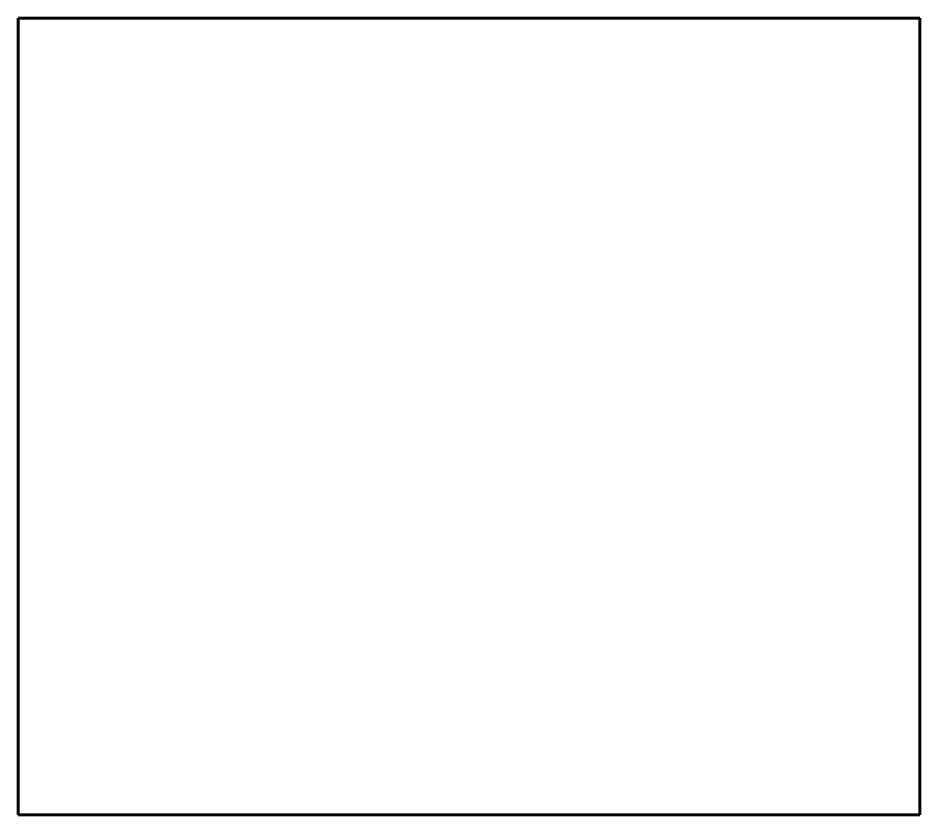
# Model space of a CAD drawing. Header units: millimetres. Extents: x -43.1 to 50.9, y -36.2 to 46.8.
import ezdxf

# ---------------------------------------------------------------- set-up
doc = ezdxf.new("R2010")
doc.units = ezdxf.units.MM
doc.linetypes.add('K5LT_BASIC', pattern=[0])

# ---------------------------------------------------------------- blocks, each defined once
blk = doc.blocks.new('U0')
at = {"color": 143, "linetype": 'K5LT_BASIC', "lineweight": 60, "true_color": 0x33acca}
for p, q in [((-43.127, 46.831), (50.873, 46.831)), ((-43.127, -36.169), (-43.127, 46.831)), ((50.873, 46.831), (50.873, -36.169)), ((50.873, -36.169), (-43.127, -36.169))]:
    blk.add_line(p, q, dxfattribs=at)

msp = doc.modelspace()

# ---------------------------------------------------------------- block references
msp.add_blockref('U0', (0, 0))

doc.saveas('drawing.dxf')
